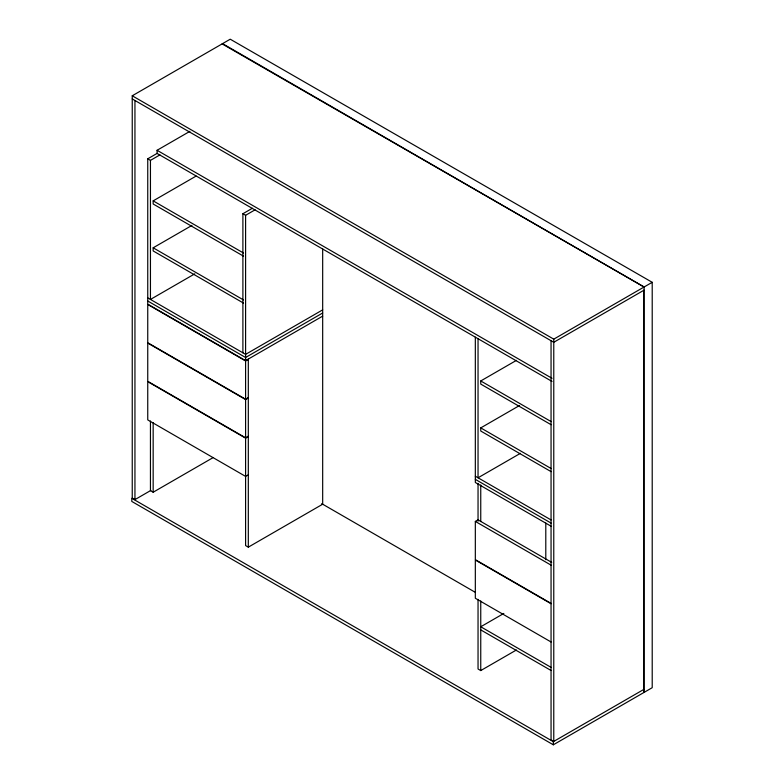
<?xml version="1.0" encoding="UTF-8"?>
<svg xmlns="http://www.w3.org/2000/svg" width="784" height="784" viewBox="0 0 784 784"><rect width="100%" height="100%" fill="white"/><g stroke="black" fill="none" stroke-linecap="round" stroke-linejoin="round"><path stroke-width="1.18" d="M150.812 490.451L134.946 499.604L132.241 498.046L132.241 95.785L553.769 339.158L652.21 282.309L230.231 39.2L222.117 43.894L644.095 287.003L644.095 692.39L652.21 687.695L652.21 282.309M132.241 95.785L222.568 43.639L644.095 287.003M552.014 381.426L157.074 153.419L157.074 150.283L189.895 131.34M322.675 316.128L245.598 360.63L147.745 304.133L147.745 158.799L157.251 153.321M147.745 158.799L150.45 160.367L159.956 154.879M243.501 256.152L153.164 203.997L153.164 200.871L196.108 176.077M243.501 303.094L153.164 250.939L153.164 247.803L191.923 225.429M242.893 352.8L242.893 213.738L252.389 208.25M242.893 213.738L245.598 215.296L255.104 209.808M194.804 273.832L150.45 299.439L150.45 160.367M322.675 309.866L245.598 354.368L147.745 297.871M322.675 312.992L245.598 357.494L147.745 300.997M248.312 397.655L245.598 399.213L147.745 342.726L147.745 304.476L245.598 360.973L248.312 359.405M248.312 436.247L245.598 437.805L147.745 381.308L147.745 343.069L245.598 399.566L248.312 397.998M248.312 474.839L245.598 476.398L147.745 419.901L147.745 381.661L245.598 438.158L248.312 436.59M150.45 421.037L150.45 490.657L153.164 492.225L212.866 457.748M551.123 424.722L480.749 384.091L480.749 380.965L516.411 360.375M644.095 290.129L553.769 342.285L132.241 98.921M245.598 438.158L245.598 545.586L248.312 547.154L322.675 504.21L322.675 248.871M551.123 471.654L480.749 431.024L480.749 427.897L519.567 405.495M520.38 453.348L478.044 477.789L478.044 338.717M551.093 603.406L475.329 559.668L475.329 521.419L478.044 519.861L551.691 562.383M503.828 613.441L480.749 626.769L551.123 667.4M478.044 599.388L478.044 669.007L480.749 670.575L516.411 649.985M643.644 290.394L643.644 692.654L553.318 744.8L131.79 501.437L131.79 498.301L553.318 741.674L643.644 689.518M157.074 150.283L552.014 378.3M480.749 380.965L551.123 421.596M153.164 200.871L243.501 253.026M480.749 427.897L551.123 468.528M153.164 247.803L243.501 299.958M475.329 476.221L551.093 519.959M475.329 479.357L551.093 523.095M551.093 526.221L475.329 482.483L475.329 337.159M475.329 521.419L551.093 565.156M551.093 603.749L475.329 560.011L475.329 598.261L551.093 641.998M321.675 503.632L475.241 592.292M480.749 629.895L551.123 670.526M553.769 339.158L553.769 741.409L551.054 739.841L551.054 340.717M553.318 741.674L553.318 744.8M545.791 523.104L545.791 559.747M480.749 484.924L480.749 521.566M480.749 600.956L480.749 670.575M478.044 483.365L478.044 521.223M248.312 359.062L248.312 547.154M245.598 215.296L245.598 360.63M245.598 360.973L245.598 399.213M245.598 399.566L245.598 437.805M153.164 422.605L153.164 492.225M134.946 100.479L134.946 499.604"/></g></svg>
